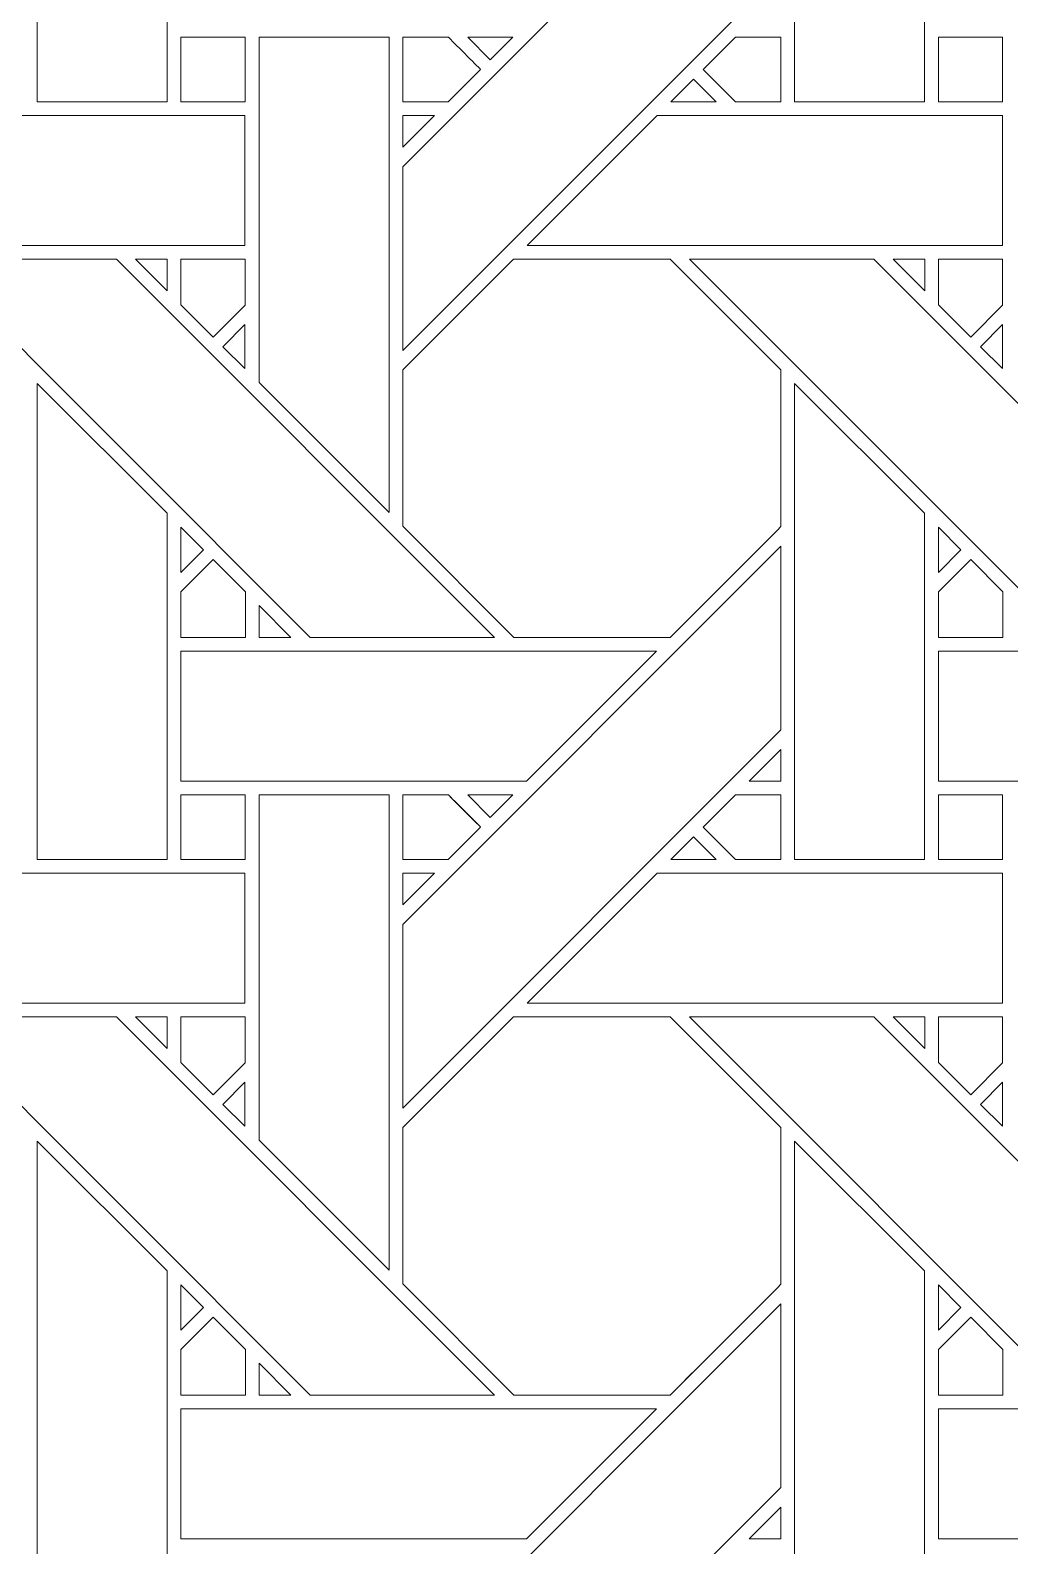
# Model space of a CAD drawing. Header units: inches. Extents: x 4.4 to 20.4, y 1.1 to 17.1.
# Drawn here: x 16.898 to 18.124, y 11.041 to 12.939 of the extents above; entities that cross this region are included whole.
import ezdxf

# ---------------------------------------------------------------- set-up
doc = ezdxf.new("R2010")
doc.units = ezdxf.units.IN
doc.header["$MEASUREMENT"] = 0
doc.layers.add('Design', color=7, linetype='Continuous', lineweight=0)

msp = doc.modelspace()

# ---------------------------------------------------------------- linework, layer by layer
at = {"layer": 'Design'}
for points, knots in [([(12.3829, 17.0948), (7.9646, 17.0948), (4.3829, 13.513), (4.3829, 9.0948), (4.3829, 4.6765), (7.9646, 1.0948), (12.3829, 1.0948), (16.8011, 1.0948), (20.3829, 4.6765), (20.3829, 9.0948), (20.3829, 13.513), (16.8011, 17.0948), (12.3829, 17.0948)], [0, 0, 0, 0, 1, 1, 1, 2, 2, 2, 3, 3, 3, 4, 4, 4, 4]), ([(12.3829, 16.2388), (8.4373, 16.2388), (5.2388, 13.0403), (5.2388, 9.0948), (5.2388, 5.1492), (8.4373, 1.9507), (12.3829, 1.9507), (16.3284, 1.9507), (19.5269, 5.1492), (19.5269, 9.0948), (19.5269, 13.0403), (16.3284, 16.2388), (12.3829, 16.2388)], [0, 0, 0, 0, 1, 1, 1, 2, 2, 2, 3, 3, 3, 4, 4, 4, 4]), ([(16.9061, 12.8493), (16.9061, 12.8493), (16.9061, 13.4452), (16.9061, 13.4452), (16.9061, 13.4452), (17.0689, 13.283), (17.0689, 13.283), (17.0689, 13.283), (17.0689, 12.8493), (17.0689, 12.8493), (17.0689, 12.8493), (16.9061, 12.8493), (16.9061, 12.8493)], [0, 0, 0, 0, 1, 1, 1, 2, 2, 2, 3, 3, 3, 4, 4, 4, 4]), ([(18.0176, 12.8493), (18.0176, 12.8493), (17.8548, 12.8493), (17.8548, 12.8493), (17.8548, 12.8493), (17.8548, 13.4452), (17.8548, 13.4452), (17.8548, 13.4452), (18.0176, 13.283), (18.0176, 13.283), (18.0176, 13.283), (18.0176, 12.8493), (18.0176, 12.8493)], [0, 0, 0, 0, 1, 1, 1, 2, 2, 2, 3, 3, 3, 4, 4, 4, 4]), ([(17.8377, 13.0116), (17.8377, 13.0116), (17.364, 12.5379), (17.364, 12.5379), (17.364, 12.5379), (17.364, 12.768), (17.364, 12.768), (17.364, 12.768), (17.8377, 13.2416), (17.8377, 13.2416), (17.8377, 13.2416), (17.8377, 13.0116), (17.8377, 13.0116)], [0, 0, 0, 0, 1, 1, 1, 2, 2, 2, 3, 3, 3, 4, 4, 4, 4]), ([(17.0862, 12.8494), (17.0862, 12.8494), (17.0862, 12.9301), (17.0862, 12.9301), (17.0862, 12.9301), (17.1665, 12.9301), (17.1665, 12.9301), (17.1665, 12.9301), (17.1665, 12.8494), (17.1665, 12.8494), (17.1665, 12.8494), (17.0862, 12.8494), (17.0862, 12.8494)], [0, 0, 0, 0, 1, 1, 1, 2, 2, 2, 3, 3, 3, 4, 4, 4, 4]), ([(17.0862, 12.8494), (17.0862, 12.8494), (17.0862, 12.9301), (17.0862, 12.9301), (17.0862, 12.9301), (17.1665, 12.9301), (17.1665, 12.9301), (17.1665, 12.9301), (17.1665, 12.8494), (17.1665, 12.8494), (17.1665, 12.8494), (17.0862, 12.8494), (17.0862, 12.8494)], [0, 0, 0, 0, 1, 1, 1, 2, 2, 2, 3, 3, 3, 4, 4, 4, 4]), ([(17.184, 12.4979), (17.184, 12.4979), (17.184, 12.9301), (17.184, 12.9301), (17.184, 12.9301), (17.3469, 12.9301), (17.3469, 12.9301), (17.3469, 12.9301), (17.3469, 12.335), (17.3469, 12.335), (17.3469, 12.335), (17.184, 12.4979), (17.184, 12.4979)], [0, 0, 0, 0, 1, 1, 1, 2, 2, 2, 3, 3, 3, 4, 4, 4, 4]), ([(17.4211, 12.9301), (17.4263, 12.925), (17.457, 12.8942), (17.4615, 12.8898), (17.4615, 12.8898), (17.421, 12.8494), (17.421, 12.8494), (17.421, 12.8494), (17.3641, 12.8494), (17.3641, 12.8494), (17.3641, 12.8494), (17.3641, 12.9301), (17.3641, 12.9301), (17.3641, 12.9301), (17.4211, 12.9301), (17.4211, 12.9301)], [0, 0, 0, 0, 1, 1, 1, 2, 2, 2, 3, 3, 3, 4, 4, 4, 5, 5, 5, 5]), ([(17.4615, 12.8898), (17.4615, 12.8898), (17.421, 12.8494), (17.421, 12.8494), (17.421, 12.8494), (17.3641, 12.8494), (17.3641, 12.8494), (17.3641, 12.8494), (17.3641, 12.9301), (17.3641, 12.9301), (17.3641, 12.9301), (17.4211, 12.9301), (17.4211, 12.9301), (17.4263, 12.925), (17.457, 12.8942), (17.4615, 12.8898)], [0, 0, 0, 0, 1, 1, 1, 2, 2, 2, 3, 3, 3, 4, 4, 4, 5, 5, 5, 5]), ([(17.4455, 12.9301), (17.4455, 12.9301), (17.5019, 12.9301), (17.5019, 12.9301), (17.5019, 12.9301), (17.4736, 12.9019), (17.4736, 12.9019), (17.4736, 12.9019), (17.4455, 12.9301), (17.4455, 12.9301)], [0, 0, 0, 0, 1, 1, 1, 2, 2, 2, 3, 3, 3, 3]), ([(17.7806, 12.8494), (17.7806, 12.8494), (17.7403, 12.8897), (17.7403, 12.8897), (17.7403, 12.8897), (17.7807, 12.9302), (17.7807, 12.9302), (17.7807, 12.9302), (17.8377, 12.9302), (17.8377, 12.9302), (17.8377, 12.9302), (17.8377, 12.8494), (17.8377, 12.8494), (17.8377, 12.8494), (17.7806, 12.8494), (17.7806, 12.8494)], [0, 0, 0, 0, 1, 1, 1, 2, 2, 2, 3, 3, 3, 4, 4, 4, 5, 5, 5, 5]), ([(17.7403, 12.8897), (17.7403, 12.8897), (17.7807, 12.9302), (17.7807, 12.9302), (17.7807, 12.9302), (17.8377, 12.9302), (17.8377, 12.9302), (17.8377, 12.9302), (17.8377, 12.8494), (17.8377, 12.8494), (17.8377, 12.8494), (17.7806, 12.8494), (17.7806, 12.8494), (17.7806, 12.8494), (17.7403, 12.8897), (17.7403, 12.8897)], [0, 0, 0, 0, 1, 1, 1, 2, 2, 2, 3, 3, 3, 4, 4, 4, 5, 5, 5, 5]), ([(18.0349, 12.8494), (18.0349, 12.8494), (18.0349, 12.9301), (18.0349, 12.9301), (18.0349, 12.9301), (18.1152, 12.9301), (18.1152, 12.9301), (18.1152, 12.9301), (18.1152, 12.8494), (18.1152, 12.8494), (18.1152, 12.8494), (18.0349, 12.8494), (18.0349, 12.8494)], [0, 0, 0, 0, 1, 1, 1, 2, 2, 2, 3, 3, 3, 4, 4, 4, 4]), ([(18.0349, 12.8494), (18.0349, 12.8494), (18.0349, 12.9301), (18.0349, 12.9301), (18.0349, 12.9301), (18.1152, 12.9301), (18.1152, 12.9301), (18.1152, 12.9301), (18.1152, 12.8494), (18.1152, 12.8494), (18.1152, 12.8494), (18.0349, 12.8494), (18.0349, 12.8494)], [0, 0, 0, 0, 1, 1, 1, 2, 2, 2, 3, 3, 3, 4, 4, 4, 4]), ([(17.7564, 12.8493), (17.7564, 12.8493), (17.6999, 12.8493), (17.6999, 12.8493), (17.6999, 12.8493), (17.7281, 12.8776), (17.7281, 12.8776), (17.7281, 12.8776), (17.7564, 12.8493), (17.7564, 12.8493)], [0, 0, 0, 0, 1, 1, 1, 2, 2, 2, 3, 3, 3, 3]), ([(17.1664, 12.8322), (17.1664, 12.8322), (17.1664, 12.6694), (17.1664, 12.6694), (17.1664, 12.6694), (16.5711, 12.6694), (16.5711, 12.6694), (16.5711, 12.6694), (16.734, 12.8322), (16.734, 12.8322), (16.734, 12.8322), (17.1664, 12.8322), (17.1664, 12.8322)], [0, 0, 0, 0, 1, 1, 1, 2, 2, 2, 3, 3, 3, 4, 4, 4, 4]), ([(17.4039, 12.8322), (17.4039, 12.8322), (17.364, 12.7924), (17.364, 12.7924), (17.364, 12.7924), (17.364, 12.8322), (17.364, 12.8322), (17.364, 12.8322), (17.4039, 12.8322), (17.4039, 12.8322)], [0, 0, 0, 0, 1, 1, 1, 2, 2, 2, 3, 3, 3, 3]), ([(18.1152, 12.8322), (18.1152, 12.8322), (18.1152, 12.6694), (18.1152, 12.6694), (18.1152, 12.6694), (17.5199, 12.6694), (17.5199, 12.6694), (17.5199, 12.6694), (17.6827, 12.8322), (17.6827, 12.8322), (17.6827, 12.8322), (18.1152, 12.8322), (18.1152, 12.8322)], [0, 0, 0, 0, 1, 1, 1, 2, 2, 2, 3, 3, 3, 4, 4, 4, 4]), ([(17.248, 12.1786), (17.248, 12.1786), (16.7745, 12.6522), (16.7745, 12.6522), (16.7745, 12.6522), (17.0054, 12.6522), (17.0054, 12.6522), (17.0054, 12.6522), (17.479, 12.1786), (17.479, 12.1786), (17.479, 12.1786), (17.248, 12.1786), (17.248, 12.1786)], [0, 0, 0, 0, 1, 1, 1, 2, 2, 2, 3, 3, 3, 4, 4, 4, 4]), ([(17.069, 12.6522), (17.069, 12.6522), (17.069, 12.6124), (17.069, 12.6124), (17.069, 12.6124), (17.0295, 12.6522), (17.0295, 12.6522), (17.0295, 12.6522), (17.069, 12.6522), (17.069, 12.6522)], [0, 0, 0, 0, 1, 1, 1, 2, 2, 2, 3, 3, 3, 3]), ([(17.1665, 12.6523), (17.1665, 12.6523), (17.1665, 12.5947), (17.1665, 12.5947), (17.1665, 12.5947), (17.1265, 12.5547), (17.1265, 12.5547), (17.1265, 12.5547), (17.0862, 12.5951), (17.0862, 12.5951), (17.0862, 12.5951), (17.0862, 12.6523), (17.0862, 12.6523), (17.0862, 12.6523), (17.1665, 12.6523), (17.1665, 12.6523)], [0, 0, 0, 0, 1, 1, 1, 2, 2, 2, 3, 3, 3, 4, 4, 4, 5, 5, 5, 5]), ([(17.1265, 12.5547), (17.1265, 12.5547), (17.0862, 12.5951), (17.0862, 12.5951), (17.0862, 12.5951), (17.0862, 12.6523), (17.0862, 12.6523), (17.0862, 12.6523), (17.1665, 12.6523), (17.1665, 12.6523), (17.1665, 12.6523), (17.1665, 12.5947), (17.1665, 12.5947), (17.1665, 12.5947), (17.1265, 12.5547), (17.1265, 12.5547)], [0, 0, 0, 0, 1, 1, 1, 2, 2, 2, 3, 3, 3, 4, 4, 4, 5, 5, 5, 5]), ([(17.5028, 12.6523), (17.5028, 12.6523), (17.699, 12.6523), (17.699, 12.6523), (17.699, 12.6523), (17.8377, 12.5135), (17.8377, 12.5135), (17.8377, 12.5135), (17.8377, 12.3173), (17.8377, 12.3173), (17.8199, 12.2994), (17.708, 12.1876), (17.699, 12.1786), (17.699, 12.1786), (17.5033, 12.1786), (17.5033, 12.1786), (17.5033, 12.1786), (17.3641, 12.3179), (17.3641, 12.3179), (17.3641, 12.3179), (17.3641, 12.5135), (17.3641, 12.5135), (17.3641, 12.5135), (17.5028, 12.6523), (17.5028, 12.6523)], [0, 0, 0, 0, 1, 1, 1, 2, 2, 2, 3, 3, 3, 4, 4, 4, 5, 5, 5, 6, 6, 6, 7, 7, 7, 8, 8, 8, 8]), ([(17.8377, 12.3173), (17.8199, 12.2994), (17.708, 12.1876), (17.699, 12.1786), (17.699, 12.1786), (17.5033, 12.1786), (17.5033, 12.1786), (17.5033, 12.1786), (17.3641, 12.3179), (17.3641, 12.3179), (17.3641, 12.3179), (17.3641, 12.5135), (17.3641, 12.5135), (17.3641, 12.5135), (17.5028, 12.6523), (17.5028, 12.6523), (17.5028, 12.6523), (17.699, 12.6523), (17.699, 12.6523), (17.699, 12.6523), (17.8377, 12.5135), (17.8377, 12.5135), (17.8377, 12.5135), (17.8377, 12.3173), (17.8377, 12.3173)], [0, 0, 0, 0, 1, 1, 1, 2, 2, 2, 3, 3, 3, 4, 4, 4, 5, 5, 5, 6, 6, 6, 7, 7, 7, 8, 8, 8, 8]), ([(18.4278, 12.1786), (18.4278, 12.1786), (18.1968, 12.1786), (18.1968, 12.1786), (18.1968, 12.1786), (17.7232, 12.6522), (17.7232, 12.6522), (17.7232, 12.6522), (17.9541, 12.6522), (17.9541, 12.6522), (17.9541, 12.6522), (18.4278, 12.1786), (18.4278, 12.1786)], [0, 0, 0, 0, 1, 1, 1, 2, 2, 2, 3, 3, 3, 4, 4, 4, 4]), ([(18.0177, 12.6522), (18.0177, 12.6522), (18.0177, 12.6124), (18.0177, 12.6124), (18.0177, 12.6124), (17.9783, 12.6522), (17.9783, 12.6522), (17.9783, 12.6522), (18.0177, 12.6522), (18.0177, 12.6522)], [0, 0, 0, 0, 1, 1, 1, 2, 2, 2, 3, 3, 3, 3]), ([(18.1152, 12.6523), (18.1152, 12.6523), (18.1152, 12.5947), (18.1152, 12.5947), (18.1152, 12.5947), (18.0753, 12.5547), (18.0753, 12.5547), (18.0753, 12.5547), (18.0349, 12.5951), (18.0349, 12.5951), (18.0349, 12.5951), (18.0349, 12.6523), (18.0349, 12.6523), (18.0349, 12.6523), (18.1152, 12.6523), (18.1152, 12.6523)], [0, 0, 0, 0, 1, 1, 1, 2, 2, 2, 3, 3, 3, 4, 4, 4, 5, 5, 5, 5]), ([(18.0753, 12.5547), (18.0753, 12.5547), (18.0349, 12.5951), (18.0349, 12.5951), (18.0349, 12.5951), (18.0349, 12.6523), (18.0349, 12.6523), (18.0349, 12.6523), (18.1152, 12.6523), (18.1152, 12.6523), (18.1152, 12.6523), (18.1152, 12.5947), (18.1152, 12.5947), (18.1152, 12.5947), (18.0753, 12.5547), (18.0753, 12.5547)], [0, 0, 0, 0, 1, 1, 1, 2, 2, 2, 3, 3, 3, 4, 4, 4, 5, 5, 5, 5]), ([(17.1664, 12.5704), (17.1664, 12.5704), (17.1664, 12.5152), (17.1664, 12.5152), (17.1664, 12.5152), (17.1387, 12.5426), (17.1387, 12.5426), (17.1387, 12.5426), (17.1664, 12.5704), (17.1664, 12.5704)], [0, 0, 0, 0, 1, 1, 1, 2, 2, 2, 3, 3, 3, 3]), ([(18.1152, 12.5704), (18.1152, 12.5704), (18.1152, 12.5152), (18.1152, 12.5152), (18.1152, 12.5152), (18.0874, 12.5426), (18.0874, 12.5426), (18.0874, 12.5426), (18.1152, 12.5704), (18.1152, 12.5704)], [0, 0, 0, 0, 1, 1, 1, 2, 2, 2, 3, 3, 3, 3]), ([(16.9061, 11.9006), (16.9061, 11.9006), (16.9061, 12.4964), (16.9061, 12.4964), (16.9061, 12.4964), (17.0689, 12.3343), (17.0689, 12.3343), (17.0689, 12.3343), (17.0689, 11.9006), (17.0689, 11.9006), (17.0689, 11.9006), (16.9061, 11.9006), (16.9061, 11.9006)], [0, 0, 0, 0, 1, 1, 1, 2, 2, 2, 3, 3, 3, 4, 4, 4, 4]), ([(17.8548, 11.9006), (17.8548, 11.9006), (17.8548, 12.4964), (17.8548, 12.4964), (17.8548, 12.4964), (18.0176, 12.3343), (18.0176, 12.3343), (18.0176, 12.3343), (18.0176, 11.9006), (18.0176, 11.9006), (18.0176, 11.9006), (17.8548, 11.9006), (17.8548, 11.9006)], [0, 0, 0, 0, 1, 1, 1, 2, 2, 2, 3, 3, 3, 4, 4, 4, 4]), ([(17.0862, 12.26), (17.0862, 12.26), (17.0862, 12.3168), (17.0862, 12.3168), (17.0862, 12.3168), (17.1144, 12.2882), (17.1144, 12.2882), (17.1144, 12.2882), (17.0862, 12.26), (17.0862, 12.26)], [0, 0, 0, 0, 1, 1, 1, 2, 2, 2, 3, 3, 3, 3]), ([(18.0349, 12.26), (18.0349, 12.26), (18.0349, 12.3168), (18.0349, 12.3168), (18.0349, 12.3168), (18.0631, 12.2882), (18.0631, 12.2882), (18.0631, 12.2882), (18.0349, 12.26), (18.0349, 12.26)], [0, 0, 0, 0, 1, 1, 1, 2, 2, 2, 3, 3, 3, 3]), ([(17.8377, 12.0628), (17.8377, 12.0628), (17.364, 11.5892), (17.364, 11.5892), (17.364, 11.5892), (17.364, 11.8193), (17.364, 11.8193), (17.364, 11.8193), (17.8377, 12.2929), (17.8377, 12.2929), (17.8377, 12.2929), (17.8377, 12.0628), (17.8377, 12.0628)], [0, 0, 0, 0, 1, 1, 1, 2, 2, 2, 3, 3, 3, 4, 4, 4, 4]), ([(17.0862, 12.1784), (17.0862, 12.1784), (17.0862, 12.2357), (17.0862, 12.2357), (17.0862, 12.2357), (17.1265, 12.276), (17.1265, 12.276), (17.1265, 12.276), (17.1669, 12.2357), (17.1669, 12.2357), (17.1669, 12.2357), (17.1669, 12.1784), (17.1669, 12.1784), (17.1669, 12.1784), (17.0862, 12.1784), (17.0862, 12.1784)], [0, 0, 0, 0, 1, 1, 1, 2, 2, 2, 3, 3, 3, 4, 4, 4, 5, 5, 5, 5]), ([(17.1265, 12.276), (17.1265, 12.276), (17.1669, 12.2357), (17.1669, 12.2357), (17.1669, 12.2357), (17.1669, 12.1784), (17.1669, 12.1784), (17.1669, 12.1784), (17.0862, 12.1784), (17.0862, 12.1784), (17.0862, 12.1784), (17.0862, 12.2357), (17.0862, 12.2357), (17.0862, 12.2357), (17.1265, 12.276), (17.1265, 12.276)], [0, 0, 0, 0, 1, 1, 1, 2, 2, 2, 3, 3, 3, 4, 4, 4, 5, 5, 5, 5]), ([(18.0349, 12.1784), (18.0349, 12.1784), (18.0349, 12.2357), (18.0349, 12.2357), (18.0349, 12.2357), (18.0753, 12.276), (18.0753, 12.276), (18.0753, 12.276), (18.1156, 12.2357), (18.1156, 12.2357), (18.1156, 12.2357), (18.1156, 12.1784), (18.1156, 12.1784), (18.1156, 12.1784), (18.0349, 12.1784), (18.0349, 12.1784)], [0, 0, 0, 0, 1, 1, 1, 2, 2, 2, 3, 3, 3, 4, 4, 4, 5, 5, 5, 5]), ([(18.0753, 12.276), (18.0753, 12.276), (18.1156, 12.2357), (18.1156, 12.2357), (18.1156, 12.2357), (18.1156, 12.1784), (18.1156, 12.1784), (18.1156, 12.1784), (18.0349, 12.1784), (18.0349, 12.1784), (18.0349, 12.1784), (18.0349, 12.2357), (18.0349, 12.2357), (18.0349, 12.2357), (18.0753, 12.276), (18.0753, 12.276)], [0, 0, 0, 0, 1, 1, 1, 2, 2, 2, 3, 3, 3, 4, 4, 4, 5, 5, 5, 5]), ([(17.1841, 12.1786), (17.1841, 12.1786), (17.1841, 12.2184), (17.1841, 12.2184), (17.1841, 12.2184), (17.2238, 12.1786), (17.2238, 12.1786), (17.2238, 12.1786), (17.1841, 12.1786), (17.1841, 12.1786)], [0, 0, 0, 0, 1, 1, 1, 2, 2, 2, 3, 3, 3, 3]), ([(17.5191, 11.9986), (17.5191, 11.9986), (17.0862, 11.9986), (17.0862, 11.9986), (17.0862, 11.9986), (17.0862, 12.1613), (17.0862, 12.1613), (17.0862, 12.1613), (17.6819, 12.1613), (17.6819, 12.1613), (17.6819, 12.1613), (17.5191, 11.9986), (17.5191, 11.9986)], [0, 0, 0, 0, 1, 1, 1, 2, 2, 2, 3, 3, 3, 4, 4, 4, 4]), ([(18.6306, 12.1613), (18.6306, 12.1613), (18.4679, 11.9986), (18.4679, 11.9986), (18.4679, 11.9986), (18.0349, 11.9986), (18.0349, 11.9986), (18.0349, 11.9986), (18.0349, 12.1613), (18.0349, 12.1613), (18.0349, 12.1613), (18.6306, 12.1613), (18.6306, 12.1613)], [0, 0, 0, 0, 1, 1, 1, 2, 2, 2, 3, 3, 3, 4, 4, 4, 4]), ([(17.8377, 12.0384), (17.8377, 12.0384), (17.8377, 11.9987), (17.8377, 11.9987), (17.8377, 11.9987), (17.7979, 11.9987), (17.7979, 11.9987), (17.7979, 11.9987), (17.8377, 12.0384), (17.8377, 12.0384)], [0, 0, 0, 0, 1, 1, 1, 2, 2, 2, 3, 3, 3, 3]), ([(17.0862, 11.9006), (17.0862, 11.9006), (17.0862, 11.9814), (17.0862, 11.9814), (17.0862, 11.9814), (17.1665, 11.9814), (17.1665, 11.9814), (17.1665, 11.9814), (17.1665, 11.9006), (17.1665, 11.9006), (17.1665, 11.9006), (17.0862, 11.9006), (17.0862, 11.9006)], [0, 0, 0, 0, 1, 1, 1, 2, 2, 2, 3, 3, 3, 4, 4, 4, 4]), ([(17.1665, 11.9006), (17.1665, 11.9006), (17.0862, 11.9006), (17.0862, 11.9006), (17.0862, 11.9006), (17.0862, 11.9814), (17.0862, 11.9814), (17.0862, 11.9814), (17.1665, 11.9814), (17.1665, 11.9814), (17.1665, 11.9814), (17.1665, 11.9006), (17.1665, 11.9006)], [0, 0, 0, 0, 1, 1, 1, 2, 2, 2, 3, 3, 3, 4, 4, 4, 4]), ([(17.184, 11.5492), (17.184, 11.5492), (17.184, 11.9814), (17.184, 11.9814), (17.184, 11.9814), (17.3469, 11.9814), (17.3469, 11.9814), (17.3469, 11.9814), (17.3469, 11.3863), (17.3469, 11.3863), (17.3469, 11.3863), (17.184, 11.5492), (17.184, 11.5492)], [0, 0, 0, 0, 1, 1, 1, 2, 2, 2, 3, 3, 3, 4, 4, 4, 4]), ([(17.4211, 11.9814), (17.4263, 11.9763), (17.457, 11.9455), (17.4615, 11.9411), (17.4615, 11.9411), (17.421, 11.9006), (17.421, 11.9006), (17.421, 11.9006), (17.3641, 11.9006), (17.3641, 11.9006), (17.3641, 11.9006), (17.3641, 11.9814), (17.3641, 11.9814), (17.3641, 11.9814), (17.4211, 11.9814), (17.4211, 11.9814)], [0, 0, 0, 0, 1, 1, 1, 2, 2, 2, 3, 3, 3, 4, 4, 4, 5, 5, 5, 5]), ([(17.4615, 11.9411), (17.4615, 11.9411), (17.421, 11.9006), (17.421, 11.9006), (17.421, 11.9006), (17.3641, 11.9006), (17.3641, 11.9006), (17.3641, 11.9006), (17.3641, 11.9814), (17.3641, 11.9814), (17.3641, 11.9814), (17.4211, 11.9814), (17.4211, 11.9814), (17.4265, 11.9761), (17.4573, 11.9452), (17.4615, 11.9411)], [0, 0, 0, 0, 1, 1, 1, 2, 2, 2, 3, 3, 3, 4, 4, 4, 5, 5, 5, 5]), ([(17.4455, 11.9814), (17.4455, 11.9814), (17.5019, 11.9814), (17.5019, 11.9814), (17.5019, 11.9814), (17.4736, 11.9532), (17.4736, 11.9532), (17.4736, 11.9532), (17.4455, 11.9814), (17.4455, 11.9814)], [0, 0, 0, 0, 1, 1, 1, 2, 2, 2, 3, 3, 3, 3]), ([(17.7806, 11.9006), (17.7806, 11.9006), (17.7403, 11.941), (17.7403, 11.941), (17.7403, 11.941), (17.7807, 11.9814), (17.7807, 11.9814), (17.7807, 11.9814), (17.8377, 11.9814), (17.8377, 11.9814), (17.8377, 11.9814), (17.8377, 11.9006), (17.8377, 11.9006), (17.8377, 11.9006), (17.7806, 11.9006), (17.7806, 11.9006)], [0, 0, 0, 0, 1, 1, 1, 2, 2, 2, 3, 3, 3, 4, 4, 4, 5, 5, 5, 5]), ([(17.8377, 11.9006), (17.8377, 11.9006), (17.7806, 11.9006), (17.7806, 11.9006), (17.7806, 11.9006), (17.7403, 11.941), (17.7403, 11.941), (17.7403, 11.941), (17.7807, 11.9814), (17.7807, 11.9814), (17.7807, 11.9814), (17.8377, 11.9814), (17.8377, 11.9814), (17.8377, 11.9814), (17.8377, 11.9006), (17.8377, 11.9006)], [0, 0, 0, 0, 1, 1, 1, 2, 2, 2, 3, 3, 3, 4, 4, 4, 5, 5, 5, 5]), ([(18.0349, 11.9814), (18.0349, 11.9814), (18.1152, 11.9814), (18.1152, 11.9814), (18.1152, 11.9814), (18.1152, 11.9006), (18.1152, 11.9006), (18.1152, 11.9006), (18.0349, 11.9006), (18.0349, 11.9006), (18.0349, 11.9006), (18.0349, 11.9814), (18.0349, 11.9814)], [0, 0, 0, 0, 1, 1, 1, 2, 2, 2, 3, 3, 3, 4, 4, 4, 4]), ([(18.0349, 11.9006), (18.0349, 11.9006), (18.0349, 11.9814), (18.0349, 11.9814), (18.0349, 11.9814), (18.1152, 11.9814), (18.1152, 11.9814), (18.1152, 11.9814), (18.1152, 11.9006), (18.1152, 11.9006), (18.1152, 11.9006), (18.0349, 11.9006), (18.0349, 11.9006)], [0, 0, 0, 0, 1, 1, 1, 2, 2, 2, 3, 3, 3, 4, 4, 4, 4]), ([(17.7281, 11.9289), (17.7281, 11.9289), (17.7564, 11.9006), (17.7564, 11.9006), (17.7564, 11.9006), (17.6999, 11.9006), (17.6999, 11.9006), (17.6999, 11.9006), (17.7281, 11.9289), (17.7281, 11.9289)], [0, 0, 0, 0, 1, 1, 1, 2, 2, 2, 3, 3, 3, 3]), ([(17.1664, 11.8835), (17.1664, 11.8835), (17.1664, 11.7207), (17.1664, 11.7207), (17.1664, 11.7207), (16.5711, 11.7207), (16.5711, 11.7207), (16.5711, 11.7207), (16.734, 11.8835), (16.734, 11.8835), (16.734, 11.8835), (17.1664, 11.8835), (17.1664, 11.8835)], [0, 0, 0, 0, 1, 1, 1, 2, 2, 2, 3, 3, 3, 4, 4, 4, 4]), ([(17.4039, 11.8835), (17.4039, 11.8835), (17.364, 11.8436), (17.364, 11.8436), (17.364, 11.8436), (17.364, 11.8835), (17.364, 11.8835), (17.364, 11.8835), (17.4039, 11.8835), (17.4039, 11.8835)], [0, 0, 0, 0, 1, 1, 1, 2, 2, 2, 3, 3, 3, 3]), ([(18.1152, 11.8835), (18.1152, 11.8835), (18.1152, 11.7207), (18.1152, 11.7207), (18.1152, 11.7207), (17.5199, 11.7207), (17.5199, 11.7207), (17.5199, 11.7207), (17.6827, 11.8835), (17.6827, 11.8835), (17.6827, 11.8835), (18.1152, 11.8835), (18.1152, 11.8835)], [0, 0, 0, 0, 1, 1, 1, 2, 2, 2, 3, 3, 3, 4, 4, 4, 4]), ([(17.479, 11.2299), (17.479, 11.2299), (17.248, 11.2299), (17.248, 11.2299), (17.248, 11.2299), (16.7745, 11.7035), (16.7745, 11.7035), (16.7745, 11.7035), (17.0054, 11.7035), (17.0054, 11.7035), (17.0054, 11.7035), (17.479, 11.2299), (17.479, 11.2299)], [0, 0, 0, 0, 1, 1, 1, 2, 2, 2, 3, 3, 3, 4, 4, 4, 4]), ([(17.0295, 11.7035), (17.0295, 11.7035), (17.069, 11.7035), (17.069, 11.7035), (17.069, 11.7035), (17.069, 11.6637), (17.069, 11.6637), (17.069, 11.6637), (17.0295, 11.7035), (17.0295, 11.7035)], [0, 0, 0, 0, 1, 1, 1, 2, 2, 2, 3, 3, 3, 3]), ([(17.1665, 11.7035), (17.1665, 11.7035), (17.1665, 11.6459), (17.1665, 11.6459), (17.1665, 11.6459), (17.1265, 11.606), (17.1265, 11.606), (17.1265, 11.606), (17.0862, 11.6463), (17.0862, 11.6463), (17.0862, 11.6463), (17.0862, 11.7035), (17.0862, 11.7035), (17.0862, 11.7035), (17.1665, 11.7035), (17.1665, 11.7035)], [0, 0, 0, 0, 1, 1, 1, 2, 2, 2, 3, 3, 3, 4, 4, 4, 5, 5, 5, 5]), ([(17.1265, 11.606), (17.1265, 11.606), (17.0862, 11.6463), (17.0862, 11.6463), (17.0862, 11.6463), (17.0862, 11.7035), (17.0862, 11.7035), (17.0862, 11.7035), (17.1665, 11.7035), (17.1665, 11.7035), (17.1665, 11.7035), (17.1665, 11.6459), (17.1665, 11.6459), (17.1665, 11.6459), (17.1265, 11.606), (17.1265, 11.606)], [0, 0, 0, 0, 1, 1, 1, 2, 2, 2, 3, 3, 3, 4, 4, 4, 5, 5, 5, 5]), ([(17.5028, 11.7035), (17.5028, 11.7035), (17.699, 11.7035), (17.699, 11.7035), (17.699, 11.7035), (17.8377, 11.5648), (17.8377, 11.5648), (17.8377, 11.5648), (17.8377, 11.3686), (17.8377, 11.3686), (17.8199, 11.3507), (17.708, 11.2389), (17.699, 11.2299), (17.699, 11.2299), (17.5033, 11.2299), (17.5033, 11.2299), (17.5033, 11.2299), (17.3641, 11.3691), (17.3641, 11.3691), (17.3641, 11.3691), (17.3641, 11.5648), (17.3641, 11.5648), (17.3641, 11.5648), (17.5028, 11.7035), (17.5028, 11.7035)], [0, 0, 0, 0, 1, 1, 1, 2, 2, 2, 3, 3, 3, 4, 4, 4, 5, 5, 5, 6, 6, 6, 7, 7, 7, 8, 8, 8, 8]), ([(17.8377, 11.5648), (17.8377, 11.5648), (17.8377, 11.3686), (17.8377, 11.3686), (17.8201, 11.3509), (17.7082, 11.2391), (17.699, 11.2299), (17.699, 11.2299), (17.5033, 11.2299), (17.5033, 11.2299), (17.5033, 11.2299), (17.3641, 11.3691), (17.3641, 11.3691), (17.3641, 11.3691), (17.3641, 11.5648), (17.3641, 11.5648), (17.3641, 11.5648), (17.5028, 11.7035), (17.5028, 11.7035), (17.5028, 11.7035), (17.699, 11.7035), (17.699, 11.7035), (17.699, 11.7035), (17.8377, 11.5648), (17.8377, 11.5648)], [0, 0, 0, 0, 1, 1, 1, 2, 2, 2, 3, 3, 3, 4, 4, 4, 5, 5, 5, 6, 6, 6, 7, 7, 7, 8, 8, 8, 8]), ([(18.4278, 11.2299), (18.4278, 11.2299), (18.1967, 11.2299), (18.1967, 11.2299), (18.1967, 11.2299), (17.7232, 11.7035), (17.7232, 11.7035), (17.7232, 11.7035), (17.9541, 11.7035), (17.9541, 11.7035), (17.9541, 11.7035), (18.4278, 11.2299), (18.4278, 11.2299)], [0, 0, 0, 0, 1, 1, 1, 2, 2, 2, 3, 3, 3, 4, 4, 4, 4]), ([(17.9783, 11.7035), (17.9783, 11.7035), (18.0177, 11.7035), (18.0177, 11.7035), (18.0177, 11.7035), (18.0177, 11.6637), (18.0177, 11.6637), (18.0177, 11.6637), (17.9783, 11.7035), (17.9783, 11.7035)], [0, 0, 0, 0, 1, 1, 1, 2, 2, 2, 3, 3, 3, 3]), ([(18.1152, 11.7035), (18.1152, 11.7035), (18.1152, 11.6459), (18.1152, 11.6459), (18.1152, 11.6459), (18.0753, 11.606), (18.0753, 11.606), (18.0753, 11.606), (18.0349, 11.6463), (18.0349, 11.6463), (18.0349, 11.6463), (18.0349, 11.7035), (18.0349, 11.7035), (18.0349, 11.7035), (18.1152, 11.7035), (18.1152, 11.7035)], [0, 0, 0, 0, 1, 1, 1, 2, 2, 2, 3, 3, 3, 4, 4, 4, 5, 5, 5, 5]), ([(18.0753, 11.606), (18.0753, 11.606), (18.0349, 11.6463), (18.0349, 11.6463), (18.0349, 11.6463), (18.0349, 11.7035), (18.0349, 11.7035), (18.0349, 11.7035), (18.1152, 11.7035), (18.1152, 11.7035), (18.1152, 11.7035), (18.1152, 11.6459), (18.1152, 11.6459), (18.1152, 11.6459), (18.0753, 11.606), (18.0753, 11.606)], [0, 0, 0, 0, 1, 1, 1, 2, 2, 2, 3, 3, 3, 4, 4, 4, 5, 5, 5, 5]), ([(17.1664, 11.6217), (17.1664, 11.6217), (17.1664, 11.5665), (17.1664, 11.5665), (17.1664, 11.5665), (17.1387, 11.5939), (17.1387, 11.5939), (17.1387, 11.5939), (17.1664, 11.6217), (17.1664, 11.6217)], [0, 0, 0, 0, 1, 1, 1, 2, 2, 2, 3, 3, 3, 3]), ([(18.1152, 11.6217), (18.1152, 11.6217), (18.1152, 11.5665), (18.1152, 11.5665), (18.1152, 11.5665), (18.0874, 11.5939), (18.0874, 11.5939), (18.0874, 11.5939), (18.1152, 11.6217), (18.1152, 11.6217)], [0, 0, 0, 0, 1, 1, 1, 2, 2, 2, 3, 3, 3, 3]), ([(16.9061, 10.9519), (16.9061, 10.9519), (16.9061, 11.5477), (16.9061, 11.5477), (16.9061, 11.5477), (17.0689, 11.3856), (17.0689, 11.3856), (17.0689, 11.3856), (17.0689, 10.9519), (17.0689, 10.9519), (17.0689, 10.9519), (16.9061, 10.9519), (16.9061, 10.9519)], [0, 0, 0, 0, 1, 1, 1, 2, 2, 2, 3, 3, 3, 4, 4, 4, 4]), ([(17.8548, 10.9519), (17.8548, 10.9519), (17.8548, 11.5477), (17.8548, 11.5477), (17.8548, 11.5477), (18.0176, 11.3856), (18.0176, 11.3856), (18.0176, 11.3856), (18.0176, 10.9519), (18.0176, 10.9519), (18.0176, 10.9519), (17.8548, 10.9519), (17.8548, 10.9519)], [0, 0, 0, 0, 1, 1, 1, 2, 2, 2, 3, 3, 3, 4, 4, 4, 4]), ([(17.0862, 11.3113), (17.0862, 11.3113), (17.0862, 11.3681), (17.0862, 11.3681), (17.0862, 11.3681), (17.1144, 11.3395), (17.1144, 11.3395), (17.1144, 11.3395), (17.0862, 11.3113), (17.0862, 11.3113)], [0, 0, 0, 0, 1, 1, 1, 2, 2, 2, 3, 3, 3, 3]), ([(18.0349, 11.3113), (18.0349, 11.3113), (18.0349, 11.3681), (18.0349, 11.3681), (18.0349, 11.3681), (18.0631, 11.3395), (18.0631, 11.3395), (18.0631, 11.3395), (18.0349, 11.3113), (18.0349, 11.3113)], [0, 0, 0, 0, 1, 1, 1, 2, 2, 2, 3, 3, 3, 3]), ([(17.8377, 11.1141), (17.8377, 11.1141), (17.364, 10.6404), (17.364, 10.6404), (17.364, 10.6404), (17.364, 10.8705), (17.364, 10.8705), (17.364, 10.8705), (17.8377, 11.3441), (17.8377, 11.3441), (17.8377, 11.3441), (17.8377, 11.1141), (17.8377, 11.1141)], [0, 0, 0, 0, 1, 1, 1, 2, 2, 2, 3, 3, 3, 4, 4, 4, 4]), ([(17.0862, 11.2297), (17.0862, 11.2297), (17.0862, 11.2869), (17.0862, 11.2869), (17.0862, 11.2869), (17.1265, 11.3273), (17.1265, 11.3273), (17.1265, 11.3273), (17.1669, 11.287), (17.1669, 11.287), (17.1669, 11.287), (17.1669, 11.2297), (17.1669, 11.2297), (17.1669, 11.2297), (17.0862, 11.2297), (17.0862, 11.2297)], [0, 0, 0, 0, 1, 1, 1, 2, 2, 2, 3, 3, 3, 4, 4, 4, 5, 5, 5, 5]), ([(17.1265, 11.3273), (17.1265, 11.3273), (17.1669, 11.287), (17.1669, 11.287), (17.1669, 11.287), (17.1669, 11.2297), (17.1669, 11.2297), (17.1669, 11.2297), (17.0862, 11.2297), (17.0862, 11.2297), (17.0862, 11.2297), (17.0862, 11.2869), (17.0862, 11.2869), (17.0862, 11.2869), (17.1265, 11.3273), (17.1265, 11.3273)], [0, 0, 0, 0, 1, 1, 1, 2, 2, 2, 3, 3, 3, 4, 4, 4, 5, 5, 5, 5]), ([(18.0349, 11.2297), (18.0349, 11.2297), (18.0349, 11.2869), (18.0349, 11.2869), (18.0349, 11.2869), (18.0753, 11.3273), (18.0753, 11.3273), (18.0753, 11.3273), (18.1156, 11.287), (18.1156, 11.287), (18.1156, 11.287), (18.1156, 11.2297), (18.1156, 11.2297), (18.1156, 11.2297), (18.0349, 11.2297), (18.0349, 11.2297)], [0, 0, 0, 0, 1, 1, 1, 2, 2, 2, 3, 3, 3, 4, 4, 4, 5, 5, 5, 5]), ([(18.0753, 11.3273), (18.0753, 11.3273), (18.1156, 11.287), (18.1156, 11.287), (18.1156, 11.287), (18.1156, 11.2297), (18.1156, 11.2297), (18.1156, 11.2297), (18.0349, 11.2297), (18.0349, 11.2297), (18.0349, 11.2297), (18.0349, 11.2869), (18.0349, 11.2869), (18.0349, 11.2869), (18.0753, 11.3273), (18.0753, 11.3273)], [0, 0, 0, 0, 1, 1, 1, 2, 2, 2, 3, 3, 3, 4, 4, 4, 5, 5, 5, 5]), ([(17.1841, 11.2299), (17.1841, 11.2299), (17.1841, 11.2697), (17.1841, 11.2697), (17.1841, 11.2697), (17.2238, 11.2299), (17.2238, 11.2299), (17.2238, 11.2299), (17.1841, 11.2299), (17.1841, 11.2299)], [0, 0, 0, 0, 1, 1, 1, 2, 2, 2, 3, 3, 3, 3]), ([(17.5191, 11.0499), (17.5191, 11.0499), (17.0862, 11.0499), (17.0862, 11.0499), (17.0862, 11.0499), (17.0862, 11.2126), (17.0862, 11.2126), (17.0862, 11.2126), (17.6819, 11.2126), (17.6819, 11.2126), (17.6819, 11.2126), (17.5191, 11.0499), (17.5191, 11.0499)], [0, 0, 0, 0, 1, 1, 1, 2, 2, 2, 3, 3, 3, 4, 4, 4, 4]), ([(18.4679, 11.0499), (18.4679, 11.0499), (18.0349, 11.0499), (18.0349, 11.0499), (18.0349, 11.0499), (18.0349, 11.2126), (18.0349, 11.2126), (18.0349, 11.2126), (18.6306, 11.2126), (18.6306, 11.2126), (18.6306, 11.2126), (18.4679, 11.0499), (18.4679, 11.0499)], [0, 0, 0, 0, 1, 1, 1, 2, 2, 2, 3, 3, 3, 4, 4, 4, 4]), ([(17.8377, 11.0499), (17.8377, 11.0499), (17.7979, 11.0499), (17.7979, 11.0499), (17.7979, 11.0499), (17.8377, 11.0897), (17.8377, 11.0897), (17.8377, 11.0897), (17.8377, 11.0499), (17.8377, 11.0499)], [0, 0, 0, 0, 1, 1, 1, 2, 2, 2, 3, 3, 3, 3])]:
    msp.add_open_spline(points, degree=3, knots=knots, dxfattribs=at)

doc.saveas('drawing.dxf')
